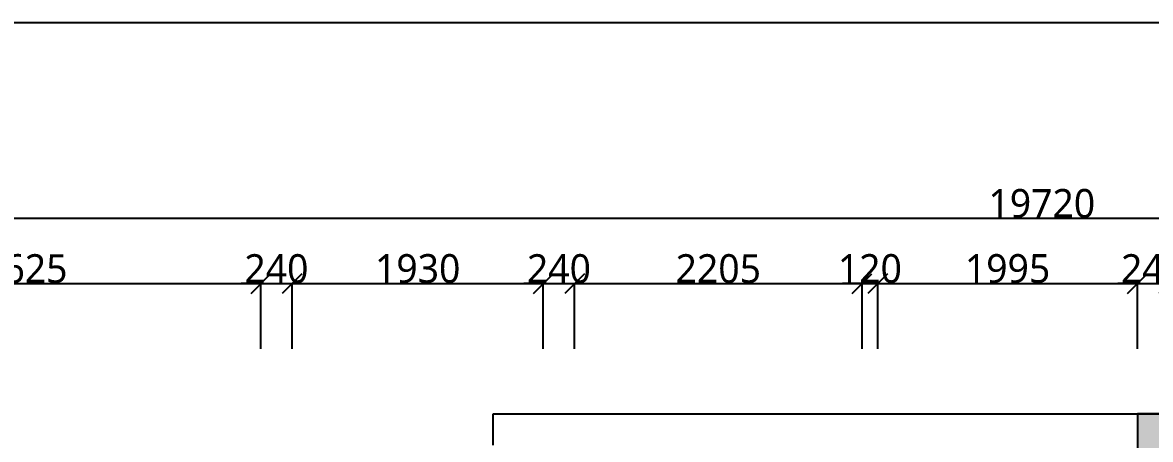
# Model space of a CAD drawing. Header units: millimetres. Extents: x -18923 to 87021, y -73077 to -1985.
# Drawn here: x 39850 to 48509, y -59078 to -55879 of the extents above; entities that cross this region are included whole.
import ezdxf

# ---------------------------------------------------------------- set-up
doc = ezdxf.new("R2010")
doc.units = ezdxf.units.MM
doc.header["$LTSCALE"] = 10
doc.layers.get('Defpoints').update_dxf_attribs({"color": 250})
for name, color, linetype in [('0文字-标注', 7, 'Continuous'), ('1结构-填充-剪力墙', 251, 'Continuous'), ('1结构-墙体', 7, 'Continuous')]:
    doc.layers.add(name, color=color, linetype=linetype)
doc.styles.add('dim_font', font='SIMPLEX.shx', dxfattribs={"width": 0.8})
doc.styles.add('图框－雅黑', font='')
doc.styles.get('图框－雅黑').set_extended_font_data('Microsoft YaHei')
doc.dimstyles.new('1-30', dxfattribs={"dimtxt": 150, "dimasz": 4, "dimexe": 1.5, "dimexo": 0, "dimgap": 0.6, "dimtad": 1, "dimdec": 0, "dimlfac": 30, "dimdsep": 46, "dimtxsty": 'dim_font', "dimblk": 'DOTSMALL', "dimcen": 4, "dimdle": 1.5, "dimclrd": 123, "dimclre": 123, "dimclrt": 256, "dimadec": 0, "dimazin": 0, "dimtfac": 1, "dimtdec": 0, "dimtix": 1, "dimtmove": 2, "dimatfit": 3, "dimldrblk": 'DOTSMALL', "dimfxl": 1.5, "dimarcsym": 0})

# ---------------------------------------------------------------- blocks, each defined once
blk = doc.blocks.new('_OBLIQUE')
at = {"color": 0, "linetype": 'ByBlock'}
blk.add_line((-0.5, -0.5), (0.5, 0.5), dxfattribs=at)
blk = doc.blocks.new('*D187')
at = {"layer": '0文字-标注', "color": 8, "lineweight": -2, "transparency": 16777216}
for p, q in [((38053.2, -57882.4), (41680.2, -57882.4)), ((38054.7, -58382.4), (38054.7, -57881.4)), ((41678.7, -58382.4), (41678.7, -57881.4))]:
    blk.add_line(p, q, dxfattribs=at)
at = {"layer": 'Defpoints', "color": 0, "transparency": 16777216}
for p in [(41678.7, -57882.4), (38054.7, -58382.4), (41678.7, -58382.4)]:
    blk.add_point(p, dxfattribs=at)
at = {"layer": '0文字-标注', "color": 8, "lineweight": -2, "transparency": 16777216, "xscale": 150, "yscale": 150, "zscale": 150, "rotation": 180}
blk.add_blockref('_OBLIQUE', (38054.7, -57882.4), dxfattribs=at)
at = {"layer": '0文字-标注', "color": 8, "lineweight": -2, "transparency": 16777216, "xscale": 150, "yscale": 150, "zscale": 150}
blk.add_blockref('_OBLIQUE', (41678.7, -57882.4), dxfattribs=at)
at = {"layer": '0文字-标注', "color": 255, "transparency": 16777216, "insert": (39866.7, -57768.1), "char_height": 220, "attachment_point": 5, "style": '图框－雅黑'}
blk.add_mtext('3625', dxfattribs=at)
blk = doc.blocks.new('_DotSmall')
at = {"color": 0, "linetype": 'ByBlock', "const_width": 0.5}
blk.add_lwpolyline([(-0.0625, 0, 1), (0.0625, 0, 1)], format="xyb", close=True, dxfattribs=at)
blk = doc.blocks.new('*D188')
at = {"layer": '0文字-标注', "color": 8, "lineweight": -2, "transparency": 16777216}
for p, q in [((41917.2, -57882.4), (43849.2, -57882.4)), ((41918.7, -58382.4), (41918.7, -57881.4)), ((43847.7, -58382.4), (43847.7, -57881.4))]:
    blk.add_line(p, q, dxfattribs=at)
at = {"layer": 'Defpoints', "color": 0, "transparency": 16777216}
for p in [(43847.7, -57882.4), (41918.7, -58382.4), (43847.7, -58382.4)]:
    blk.add_point(p, dxfattribs=at)
at = {"layer": '0文字-标注', "color": 8, "lineweight": -2, "transparency": 16777216, "xscale": 150, "yscale": 150, "zscale": 150, "rotation": 180}
blk.add_blockref('_OBLIQUE', (41918.7, -57882.4), dxfattribs=at)
at = {"layer": '0文字-标注', "color": 8, "lineweight": -2, "transparency": 16777216, "xscale": 150, "yscale": 150, "zscale": 150}
blk.add_blockref('_OBLIQUE', (43847.7, -57882.4), dxfattribs=at)
at = {"layer": '0文字-标注', "color": 255, "transparency": 16777216, "insert": (42883.2, -57767.6), "char_height": 220, "attachment_point": 5, "style": '图框－雅黑'}
blk.add_mtext('1930', dxfattribs=at)
blk = doc.blocks.new('*D189')
at = {"layer": '0文字-标注', "color": 8, "lineweight": -2, "transparency": 16777216}
for p, q in [((44086.2, -57882.4), (46296.2, -57882.4)), ((44087.7, -58382.4), (44087.7, -57881.4)), ((46294.7, -58382.4), (46294.7, -57881.4))]:
    blk.add_line(p, q, dxfattribs=at)
at = {"layer": 'Defpoints', "color": 0, "transparency": 16777216}
for p in [(46294.7, -57882.4), (44087.7, -58382.4), (46294.7, -58382.4)]:
    blk.add_point(p, dxfattribs=at)
at = {"layer": '0文字-标注', "color": 8, "lineweight": -2, "transparency": 16777216, "xscale": 150, "yscale": 150, "zscale": 150, "rotation": 180}
blk.add_blockref('_OBLIQUE', (44087.7, -57882.4), dxfattribs=at)
at = {"layer": '0文字-标注', "color": 8, "lineweight": -2, "transparency": 16777216, "xscale": 150, "yscale": 150, "zscale": 150}
blk.add_blockref('_OBLIQUE', (46294.7, -57882.4), dxfattribs=at)
at = {"layer": '0文字-标注', "color": 255, "transparency": 16777216, "insert": (45191.2, -57768.1), "char_height": 220, "attachment_point": 5, "style": '图框－雅黑'}
blk.add_mtext('2205', dxfattribs=at)
blk = doc.blocks.new('*D190')
at = {"layer": '0文字-标注', "color": 8, "lineweight": -2, "transparency": 16777216}
for p, q in [((46413.2, -57882.4), (48410.2, -57882.4)), ((46414.7, -58382.4), (46414.7, -57881.4)), ((48408.7, -58382.4), (48408.7, -57881.4))]:
    blk.add_line(p, q, dxfattribs=at)
at = {"layer": 'Defpoints', "color": 0, "transparency": 16777216}
for p in [(48408.7, -57882.4), (46414.7, -58382.4), (48408.7, -58382.4)]:
    blk.add_point(p, dxfattribs=at)
at = {"layer": '0文字-标注', "color": 8, "lineweight": -2, "transparency": 16777216, "xscale": 150, "yscale": 150, "zscale": 150, "rotation": 180}
blk.add_blockref('_OBLIQUE', (46414.7, -57882.4), dxfattribs=at)
at = {"layer": '0文字-标注', "color": 8, "lineweight": -2, "transparency": 16777216, "xscale": 150, "yscale": 150, "zscale": 150}
blk.add_blockref('_OBLIQUE', (48408.7, -57882.4), dxfattribs=at)
at = {"layer": '0文字-标注', "color": 255, "transparency": 16777216, "insert": (47411.7, -57767.5), "char_height": 220, "attachment_point": 5, "style": '图框－雅黑'}
blk.add_mtext('1995', dxfattribs=at)
blk = doc.blocks.new('*D193')
at = {"layer": '0文字-标注', "color": 8, "lineweight": -2, "transparency": 16777216}
for p, q in [((57536.2, -57382.4), (37813.2, -57382.4)), ((37814.7, -58382.4), (37814.7, -57381.4)), ((57534.7, -58382.4), (57534.7, -57381.4))]:
    blk.add_line(p, q, dxfattribs=at)
at = {"layer": 'Defpoints', "color": 0, "transparency": 16777216}
for p in [(37814.7, -57382.4), (37814.7, -58382.4), (57534.7, -58382.4)]:
    blk.add_point(p, dxfattribs=at)
at = {"layer": '0文字-标注', "color": 8, "lineweight": -2, "transparency": 16777216, "xscale": 150, "yscale": 150, "zscale": 150, "rotation": 180}
blk.add_blockref('_OBLIQUE', (37814.7, -57382.4), dxfattribs=at)
at = {"layer": '0文字-标注', "color": 8, "lineweight": -2, "transparency": 16777216, "xscale": 150, "yscale": 150, "zscale": 150}
blk.add_blockref('_OBLIQUE', (57534.7, -57382.4), dxfattribs=at)
at = {"layer": '0文字-标注', "color": 255, "transparency": 16777216, "insert": (47674.7, -57267.6), "char_height": 220, "attachment_point": 5, "style": '图框－雅黑'}
blk.add_mtext('19720', dxfattribs=at)
blk = doc.blocks.new('*D198')
at = {"layer": '0文字-标注', "color": 8, "lineweight": -2, "transparency": 16777216}
for p, q in [((41678.7, -57882.4), (41528.7, -57882.4)), ((41678.7, -58382.4), (41678.7, -57881.4)), ((41678.7, -57882.4), (41918.7, -57882.4)), ((41918.7, -58382.4), (41918.7, -57881.4)), ((41918.7, -57882.4), (42068.7, -57882.4))]:
    blk.add_line(p, q, dxfattribs=at)
at = {"layer": 'Defpoints', "color": 0, "transparency": 16777216}
for p in [(41918.7, -57882.4), (41678.7, -58382.4), (41918.7, -58382.4)]:
    blk.add_point(p, dxfattribs=at)
at = {"layer": '0文字-标注', "color": 8, "lineweight": -2, "transparency": 16777216, "xscale": 150, "yscale": 150, "zscale": 150}
blk.add_blockref('_OBLIQUE', (41678.7, -57882.4), dxfattribs=at)
at = {"layer": '0文字-标注', "color": 8, "lineweight": -2, "transparency": 16777216, "xscale": 150, "yscale": 150, "zscale": 150, "rotation": 180}
blk.add_blockref('_OBLIQUE', (41918.7, -57882.4), dxfattribs=at)
at = {"layer": '0文字-标注', "color": 255, "transparency": 16777216, "insert": (41798.7, -57768.1), "char_height": 220, "attachment_point": 5, "style": '图框－雅黑'}
blk.add_mtext('240', dxfattribs=at)
blk = doc.blocks.new('*D199')
at = {"layer": '0文字-标注', "color": 8, "lineweight": -2, "transparency": 16777216}
for p, q in [((43847.7, -57882.4), (43697.7, -57882.4)), ((43847.7, -58382.4), (43847.7, -57881.4)), ((43847.7, -57882.4), (44087.7, -57882.4)), ((44087.7, -58382.4), (44087.7, -57881.4)), ((44087.7, -57882.4), (44237.7, -57882.4))]:
    blk.add_line(p, q, dxfattribs=at)
at = {"layer": 'Defpoints', "color": 0, "transparency": 16777216}
for p in [(44087.7, -57882.4), (43847.7, -58382.4), (44087.7, -58382.4)]:
    blk.add_point(p, dxfattribs=at)
at = {"layer": '0文字-标注', "color": 8, "lineweight": -2, "transparency": 16777216, "xscale": 150, "yscale": 150, "zscale": 150}
blk.add_blockref('_OBLIQUE', (43847.7, -57882.4), dxfattribs=at)
at = {"layer": '0文字-标注', "color": 8, "lineweight": -2, "transparency": 16777216, "xscale": 150, "yscale": 150, "zscale": 150, "rotation": 180}
blk.add_blockref('_OBLIQUE', (44087.7, -57882.4), dxfattribs=at)
at = {"layer": '0文字-标注', "color": 255, "transparency": 16777216, "insert": (43967.7, -57768.1), "char_height": 220, "attachment_point": 5, "style": '图框－雅黑'}
blk.add_mtext('240', dxfattribs=at)
blk = doc.blocks.new('*D200')
at = {"layer": '0文字-标注', "color": 8, "lineweight": -2, "transparency": 16777216}
for p, q in [((46294.7, -57882.4), (46144.7, -57882.4)), ((46294.7, -58382.4), (46294.7, -57881.4)), ((46294.7, -57882.4), (46414.7, -57882.4)), ((46414.7, -58382.4), (46414.7, -57881.4)), ((46414.7, -57882.4), (46564.7, -57882.4))]:
    blk.add_line(p, q, dxfattribs=at)
at = {"layer": 'Defpoints', "color": 0, "transparency": 16777216}
for p in [(46414.7, -57882.4), (46294.7, -58382.4), (46414.7, -58382.4)]:
    blk.add_point(p, dxfattribs=at)
at = {"layer": '0文字-标注', "color": 8, "lineweight": -2, "transparency": 16777216, "xscale": 150, "yscale": 150, "zscale": 150}
blk.add_blockref('_OBLIQUE', (46294.7, -57882.4), dxfattribs=at)
at = {"layer": '0文字-标注', "color": 8, "lineweight": -2, "transparency": 16777216, "xscale": 150, "yscale": 150, "zscale": 150, "rotation": 180}
blk.add_blockref('_OBLIQUE', (46414.7, -57882.4), dxfattribs=at)
at = {"layer": '0文字-标注', "color": 255, "transparency": 16777216, "insert": (46354.7, -57767.6), "char_height": 220, "attachment_point": 5, "style": '图框－雅黑'}
blk.add_mtext('120', dxfattribs=at)
blk = doc.blocks.new('*D201')
at = {"layer": '0文字-标注', "color": 8, "lineweight": -2, "transparency": 16777216}
for p, q in [((48408.7, -57882.4), (48258.7, -57882.4)), ((48408.7, -58382.4), (48408.7, -57881.4)), ((48408.7, -57882.4), (48648.7, -57882.4)), ((48648.7, -58382.4), (48648.7, -57881.4)), ((48648.7, -57882.4), (48798.7, -57882.4))]:
    blk.add_line(p, q, dxfattribs=at)
at = {"layer": 'Defpoints', "color": 0, "transparency": 16777216}
for p in [(48648.7, -57882.4), (48408.7, -58382.4), (48648.7, -58382.4)]:
    blk.add_point(p, dxfattribs=at)
at = {"layer": '0文字-标注', "color": 8, "lineweight": -2, "transparency": 16777216, "xscale": 150, "yscale": 150, "zscale": 150}
blk.add_blockref('_OBLIQUE', (48408.7, -57882.4), dxfattribs=at)
at = {"layer": '0文字-标注', "color": 8, "lineweight": -2, "transparency": 16777216, "xscale": 150, "yscale": 150, "zscale": 150, "rotation": 180}
blk.add_blockref('_OBLIQUE', (48648.7, -57882.4), dxfattribs=at)
at = {"layer": '0文字-标注', "color": 255, "transparency": 16777216, "insert": (48528.7, -57768.1), "char_height": 220, "attachment_point": 5, "style": '图框－雅黑'}
blk.add_mtext('240', dxfattribs=at)

msp = doc.modelspace()

# ---------------------------------------------------------------- hatches: boundary and pattern name
at = {"layer": '1结构-填充-剪力墙'}
h = msp.add_hatch(color=256, dxfattribs=at)
h.dxf.hatch_style = 1
h.paths.add_polyline_path([(52393.7, -58882.4), (48408.8, -58882.4), (48408.6, -59122.4), (48408.7, -59122.4), (48408.7, -59722.4), (48648.7, -59722.4), (48648.7, -59122.4), (52153.7, -59122.4), (52393.7, -59122.4)])

# ---------------------------------------------------------------- linework, layer by layer
at = {"layer": '1结构-墙体'}
for p, q in [((43462.9, -58882.4), (56068.7, -58882.4)), ((43462.9, -59122.4), (43462.9, -58882.4))]:
    msp.add_line(p, q, dxfattribs=at)
msp.add_lwpolyline([(48648.7, -59122.4), (52153.7, -59122.4), (52393.7, -59122.4), (52393.7, -58882.4), (48408.7, -58882.4), (48408.7, -59822.4), (48648.7, -59822.4)], close=True, dxfattribs=at)
at = {"layer": 'Defpoints', "color": 1}
msp.add_lwpolyline([(34048.7, -55878.7), (60534.7, -55878.7), (60534.7, -68749.4), (34048.7, -68749.4)], close=True, dxfattribs=at)

# ---------------------------------------------------------------- dimensions: what is measured, and where the dimension line sits
at = {"layer": '0文字-标注'}
for base, p1, p2, picture, middle in [((37814.7, -57382.4), (57534.7, -58382.4), (37814.7, -58382.4), '*D193', (47674.7, -57267.6)), ((41678.7, -57882.4), (38054.7, -58382.4), (41678.7, -58382.4), '*D187', (39866.7, -57768.1)), ((41918.7, -57882.4), (41678.7, -58382.4), (41918.7, -58382.4), '*D198', (41798.7, -57768.1)), ((43847.7, -57882.4), (41918.7, -58382.4), (43847.7, -58382.4), '*D188', (42883.2, -57767.6)), ((44087.7, -57882.4), (43847.7, -58382.4), (44087.7, -58382.4), '*D199', (43967.7, -57768.1)), ((46294.7, -57882.4), (44087.7, -58382.4), (46294.7, -58382.4), '*D189', (45191.2, -57768.1)), ((46414.7, -57882.4), (46294.7, -58382.4), (46414.7, -58382.4), '*D200', (46354.7, -57767.6)), ((48408.7, -57882.4), (46414.7, -58382.4), (48408.7, -58382.4), '*D190', (47411.7, -57767.5)), ((48648.7, -57882.4), (48408.7, -58382.4), (48648.7, -58382.4), '*D201', (48528.7, -57768.1))]:
    dim = msp.add_linear_dim(base=base, p1=p1, p2=p2, dimstyle='1-30', override={"dimtxt": 220, "dimasz": 150, "dimexe": 1, "dimlfac": 1, "dimrnd": 5, "dimtxsty": '图框－雅黑', "dimblk1": 'OBLIQUE', "dimblk2": 'OBLIQUE', "dimsah": 1, "dimclrd": 8, "dimclre": 8, "dimclrt": 255}, dxfattribs=at)
    dim.commit()
    dim.dimension.update_dxf_attribs({"geometry": picture, "text_midpoint": middle})

doc.saveas('drawing.dxf')
